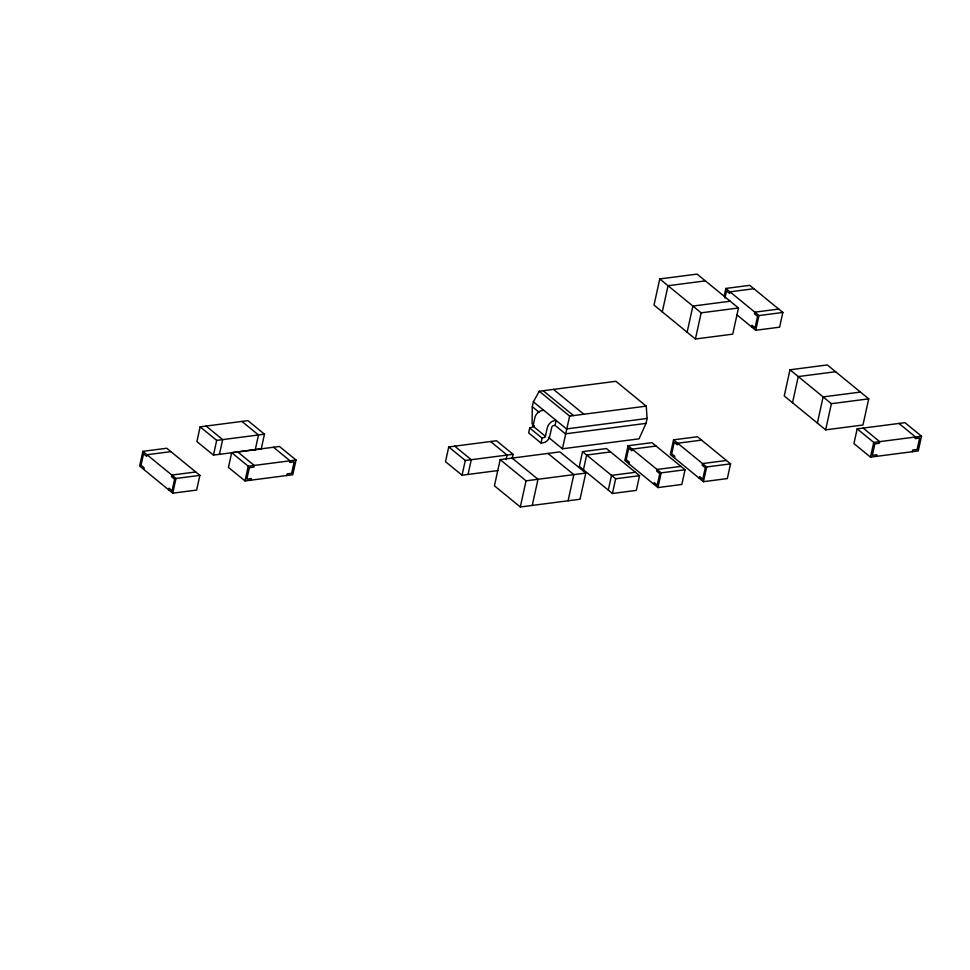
<?xml version="1.0" encoding="UTF-8"?>
<svg xmlns="http://www.w3.org/2000/svg" width="970" height="970" viewBox="0 0 970 970"><rect width="100%" height="100%" fill="white"/><g stroke="black" fill="none" stroke-linecap="round" stroke-linejoin="round"><path stroke-width="1.45" d="M548.426 437.325L562.43 448.783L639.048 438.84L646.032 423.369L647.111 418.458L646.238 406.139L615.889 381.295L539.271 391.237L533.367 401.81L532.287 406.709L532.081 423.938L534.421 425.854M543.721 410.286L541.442 410.625A7.42 5.129 -50.7 0 0 535.052 416.93L532.797 426.982L529.705 427.988L528.626 432.887L541.042 443.06L543.261 442.769A6.535 4.523 -50.7 0 0 549.917 435.554L551.724 427.382A1.855 1.285 -50.7 0 1 553.567 425.551L555.058 425.357L565.413 433.832L646.032 423.369M555.058 425.357L556.137 420.446L553.858 420.786A7.42 5.129 -50.7 0 0 547.468 427.103L545.225 437.143L542.121 438.149L529.705 427.988M562.43 448.783L569.62 416.082L539.271 391.237M142.869 451.341L139.631 466.061L172.757 493.172L196.643 490.08L199.881 475.361L166.755 448.249L142.869 451.341L175.994 478.465L199.881 475.361M143.778 469.456L144.13 467.819L141.026 465.273L143.548 453.827L146.652 456.373L147.003 454.736L170.89 451.632M168.61 489.789L168.974 488.152L172.078 490.699L174.6 479.253L171.484 476.707L171.848 475.07L195.734 471.978M172.757 493.172L175.994 478.465M200.135 426.836L196.898 441.556L213.461 455.112L261.233 448.916L264.47 434.196L247.908 420.64L200.135 426.836L216.698 440.392L264.47 434.196M213.461 455.112L216.698 440.392M219.426 454.336L222.663 439.616L206.101 426.06M231.684 452.663L228.447 467.382L245.01 480.938L292.782 474.742L296.02 460.022L279.457 446.467L231.684 452.663L248.235 466.218L296.02 460.022M245.01 480.938L248.235 466.218M255.255 449.68L258.493 434.972L241.93 421.416M250.975 480.162L251.339 478.525L246.853 479.107L249.375 467.661L253.849 467.079L254.213 465.442L237.65 451.887M286.805 475.518L287.168 473.881L291.643 473.299L294.165 461.853L289.678 462.435L290.042 460.798L273.479 447.243M512.099 458.713L513.069 454.299L496.507 440.744L448.734 446.94L445.497 461.659L462.059 475.215L497.889 470.571M462.059 475.215L465.297 460.495L448.734 446.94M468.037 474.439L471.274 459.731L454.712 446.164M500.18 459.634L494.433 485.8L520.308 506.983L580.024 499.235L585.771 473.081L559.896 451.887L500.18 459.634L526.055 480.829L585.771 473.081M506.11 459.574L507.104 455.075L490.541 441.52M520.308 506.983L526.055 480.829M541.042 443.06L542.121 438.149M532.251 505.443L537.998 479.277L512.124 458.095M568.08 500.787L573.828 474.621L547.953 453.439M582.546 451.656L579.308 466.364L612.422 493.487L636.308 490.383L639.545 475.664L606.432 448.552L582.546 451.656L615.659 478.768L639.545 475.664M583.443 469.759L586.68 455.039L610.566 451.935M608.287 490.092L611.524 475.373L635.411 472.281M612.422 493.487L615.659 478.768M659.77 278.948L654.01 305.101L695.417 339.003L732.738 334.153L738.485 307.999L697.09 274.098L659.77 278.948L701.164 312.837L738.485 307.999M628.051 445.751L624.813 460.459L657.927 487.583L681.813 484.479L685.05 469.759L651.937 442.647L628.051 445.751L661.164 472.863L685.05 469.759M628.948 463.854L629.312 462.217L626.208 459.671L628.718 448.225L631.822 450.771L632.185 449.134L656.072 446.042M662.292 311.879L668.039 285.726L705.372 280.876M653.792 484.188L654.156 482.551L657.26 485.097L659.77 473.651L656.666 471.105L657.029 469.468L680.916 466.376M687.136 332.225L692.883 306.059L730.204 301.221M657.927 487.583L661.164 472.863M695.417 339.003L701.164 312.837M673.556 439.846L670.318 454.554L703.432 481.678L727.318 478.574L730.555 463.866L697.442 436.742L673.556 439.846L706.669 466.958L730.555 463.866M674.453 457.949L674.817 456.312L671.713 453.766L674.223 442.32L677.327 444.866L677.69 443.229L701.577 440.137M724.226 295.801L725.851 288.442L749.737 285.338L782.851 312.461L779.613 327.169L755.727 330.273L736.909 314.862M724.954 298.081L726.518 290.927L729.622 293.461L729.986 291.825L753.872 288.733M699.297 478.283L699.661 476.646L702.765 479.192L705.275 467.746L702.171 465.2L702.535 463.575L726.421 460.471M703.432 481.678L706.669 466.958M751.592 326.878L751.956 325.253L755.06 327.787L757.57 316.341L754.466 313.807L754.83 312.17L778.716 309.066M755.727 330.273L758.964 315.553L725.851 288.442M790.004 369.788L784.245 395.954L825.652 429.855L862.973 425.005L868.72 398.852L827.325 364.95L790.004 369.788L831.399 403.69L868.72 398.852M792.526 402.732L798.274 376.578L835.606 371.728M817.37 423.078L823.118 396.912L860.438 392.074M825.652 429.855L831.399 403.69M857.165 428.861L853.927 443.581L870.49 457.137L918.263 450.941L921.5 436.221L904.937 422.665L857.165 428.861L873.727 442.417L921.5 436.221M870.49 457.137L873.727 442.417M876.468 456.361L876.819 454.724L872.345 455.306L874.855 443.86L879.341 443.278L879.693 441.641L863.142 428.085M912.297 451.717L912.649 450.08L917.135 449.498L919.645 438.052L915.171 438.634L915.522 436.997L898.972 423.441M758.964 315.553L782.851 312.461M569.62 416.082L646.238 406.139M647.111 418.458L566.492 428.922L533.367 401.81M465.297 460.495L513.069 454.299M553.518 389.394L583.867 414.238M543.151 390.74L573.5 415.584M532.287 406.709L539.199 412.359M532.991 426.121L545.407 436.282"/></g></svg>
